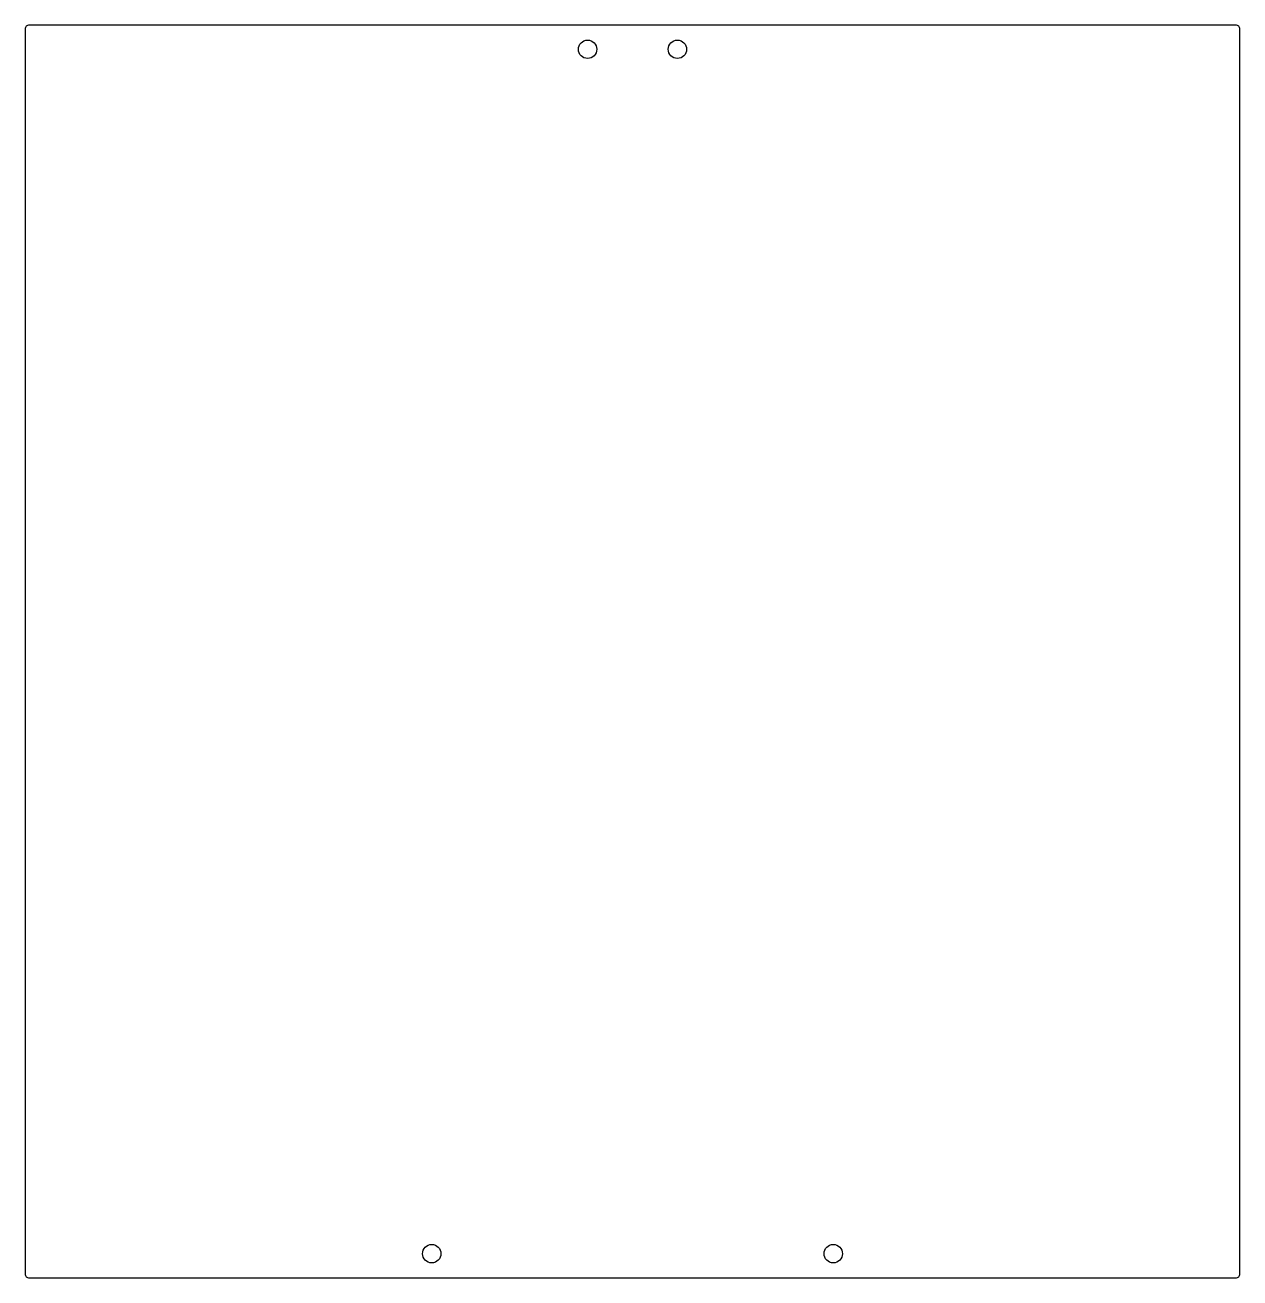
# Model space of a CAD drawing. Header units: millimetres. Extents: x -145 to 145, y -150 to 149.
import ezdxf

# ---------------------------------------------------------------- set-up
doc = ezdxf.new("R2010")
doc.units = ezdxf.units.MM
doc.layers.get('0').update_dxf_attribs({"linetype": 'CONTINUOUS'})

msp = doc.modelspace()

# ---------------------------------------------------------------- linework, layer by layer
msp.add_lwpolyline([(144.19, -150, 0.414214), (145.19, -149), (145.19, 148.45, 0.414214), (144.19, 149.45), (-144.19, 149.45, 0.414214), (-145.19, 148.45), (-145.19, -149, 0.414214), (-144.19, -150)], format="xyb", close=True)
msp.add_lwpolyline([(144.19, -150, 0.414214), (145.19, -149), (145.19, 148.45, 0.414214), (144.19, 149.45), (-144.19, 149.45, 0.414214), (-145.19, 148.45), (-145.19, -149, 0.414214), (-144.19, -150)], format="xyb", close=True)
for centre in [(-10.74, 143.65), (-10.74, 143.65), (10.74, 143.65), (10.74, 143.65), (-47.98, -144.2), (-47.98, -144.2), (47.98, -144.2), (47.98, -144.2)]:
    msp.add_circle(centre, 2.2)

doc.saveas('drawing.dxf')
